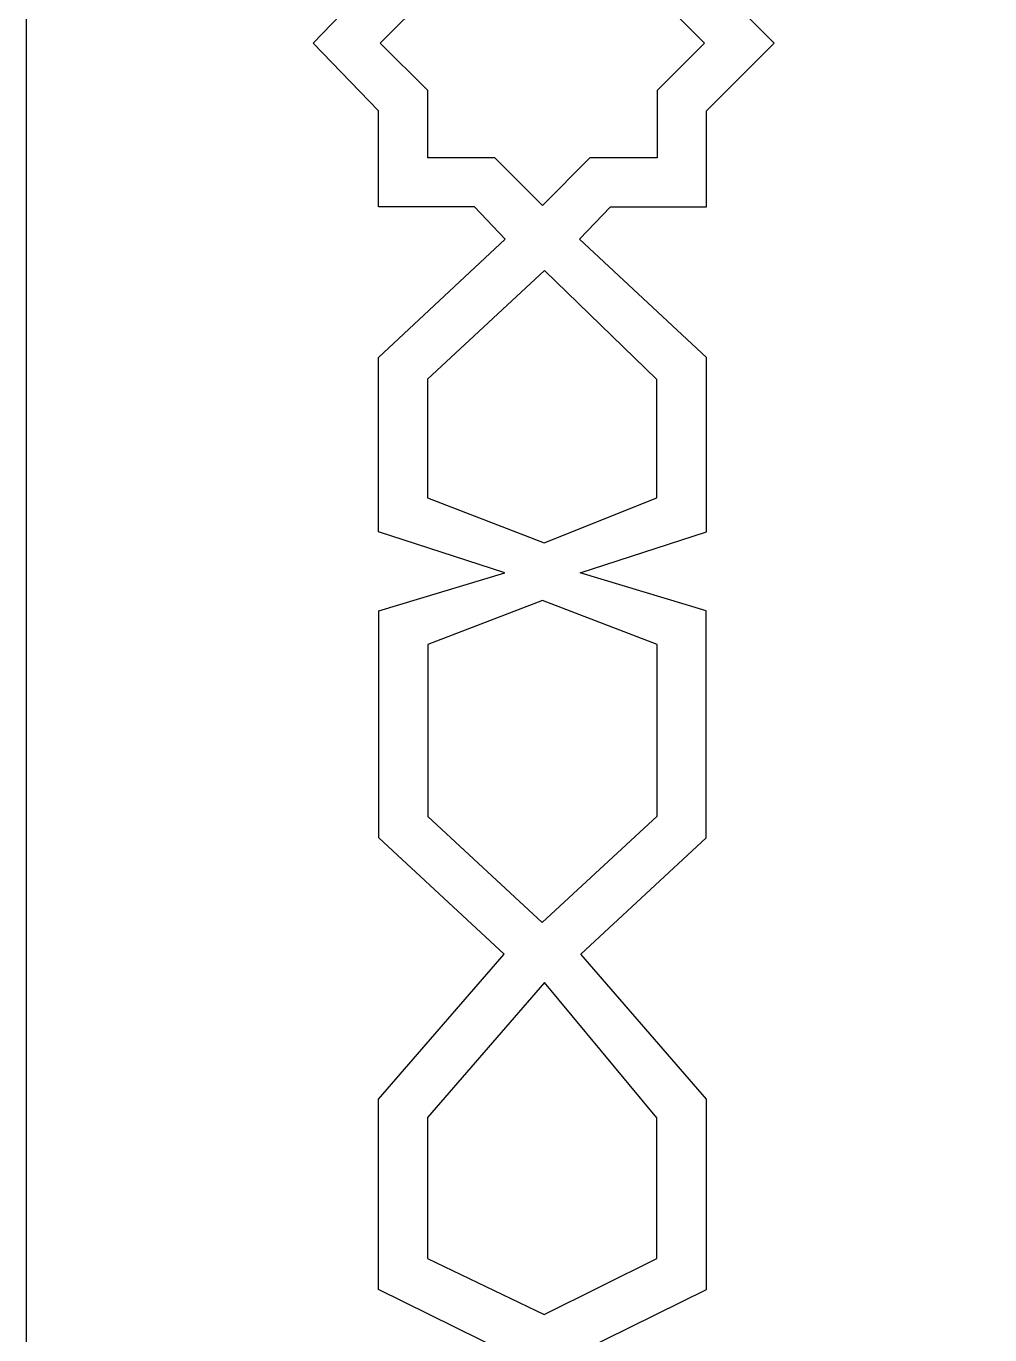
# Model space of a CAD drawing. Extents: x -1925 to 1925, y -1275 to 1275.
# Drawn here: x -1925 to -1532, y -976 to -443 of the extents above; entities that cross this region are included whole.
import ezdxf

# ---------------------------------------------------------------- set-up
doc = ezdxf.new("R2010")
doc.units = 0
doc.layers.add('LAYER_1', color=18, linetype='CONTINUOUS')

msp = doc.modelspace()

# ---------------------------------------------------------------- linework, layer by layer
at = {"layer": 'LAYER_1'}
for points in [[(-1925, -1275), (1925, -1275), (1925, 1275), (-1925, 1275)], [(-1648.61, -449.82), (-1648.61, -449.82), (-1667.97, -469.18), (-1667.97, -496.55), (-1695.33, -496.55), (-1714.69, -515.9), (-1734.04, -496.55), (-1761.41, -496.55), (-1761.41, -469.18), (-1780.76, -449.82), (-1761.41, -430.47), (-1761.41, -403.1), (-1734.04, -403.1), (-1714.69, -383.75), (-1695.33, -403.1), (-1667.97, -403.1), (-1667.97, -430.47), (-1648.61, -449.82)], [(-1713.76, -542.46), (-1761.45, -586.65), (-1761.43, -635.03), (-1713.92, -653.28), (-1667.98, -635), (-1668, -586.77)], [(-1667.92, -694.73), (-1714.66, -676.82), (-1761.36, -694.75), (-1761.36, -764.71), (-1714.71, -807.9), (-1667.92, -764.57)], [(-1713.75, -832.34), (-1761.45, -887.35), (-1761.43, -944.8), (-1713.91, -967.52), (-1667.98, -944.77), (-1668, -887.47)]]:
    msp.add_lwpolyline(points, close=True, dxfattribs=at)
for points in [[(-1729.48, -983.08), (-1781.43, -957.41), (-1781.45, -879.89), (-1730.22, -820.8), (-1781.36, -773.45), (-1781.36, -681), (-1729.99, -665.49), (-1781.43, -648.78), (-1781.46, -577.92), (-1729.78, -529.63), (-1742.32, -516.55), (-1781.41, -516.55), (-1781.41, -477.46), (-1808.06, -449.81), (-1781.41, -422.18)], [(-1699.8, -983.08), (-1647.85, -957.41), (-1647.82, -879.89), (-1699.06, -820.8), (-1647.92, -773.45), (-1647.92, -681), (-1699.29, -665.49), (-1647.85, -648.78), (-1647.82, -577.92), (-1699.49, -529.63), (-1686.95, -516.55), (-1647.87, -516.55), (-1647.87, -477.46), (-1620.23, -449.82), (-1647.87, -422.18)]]:
    msp.add_lwpolyline(points, dxfattribs=at)

doc.saveas('drawing.dxf')
